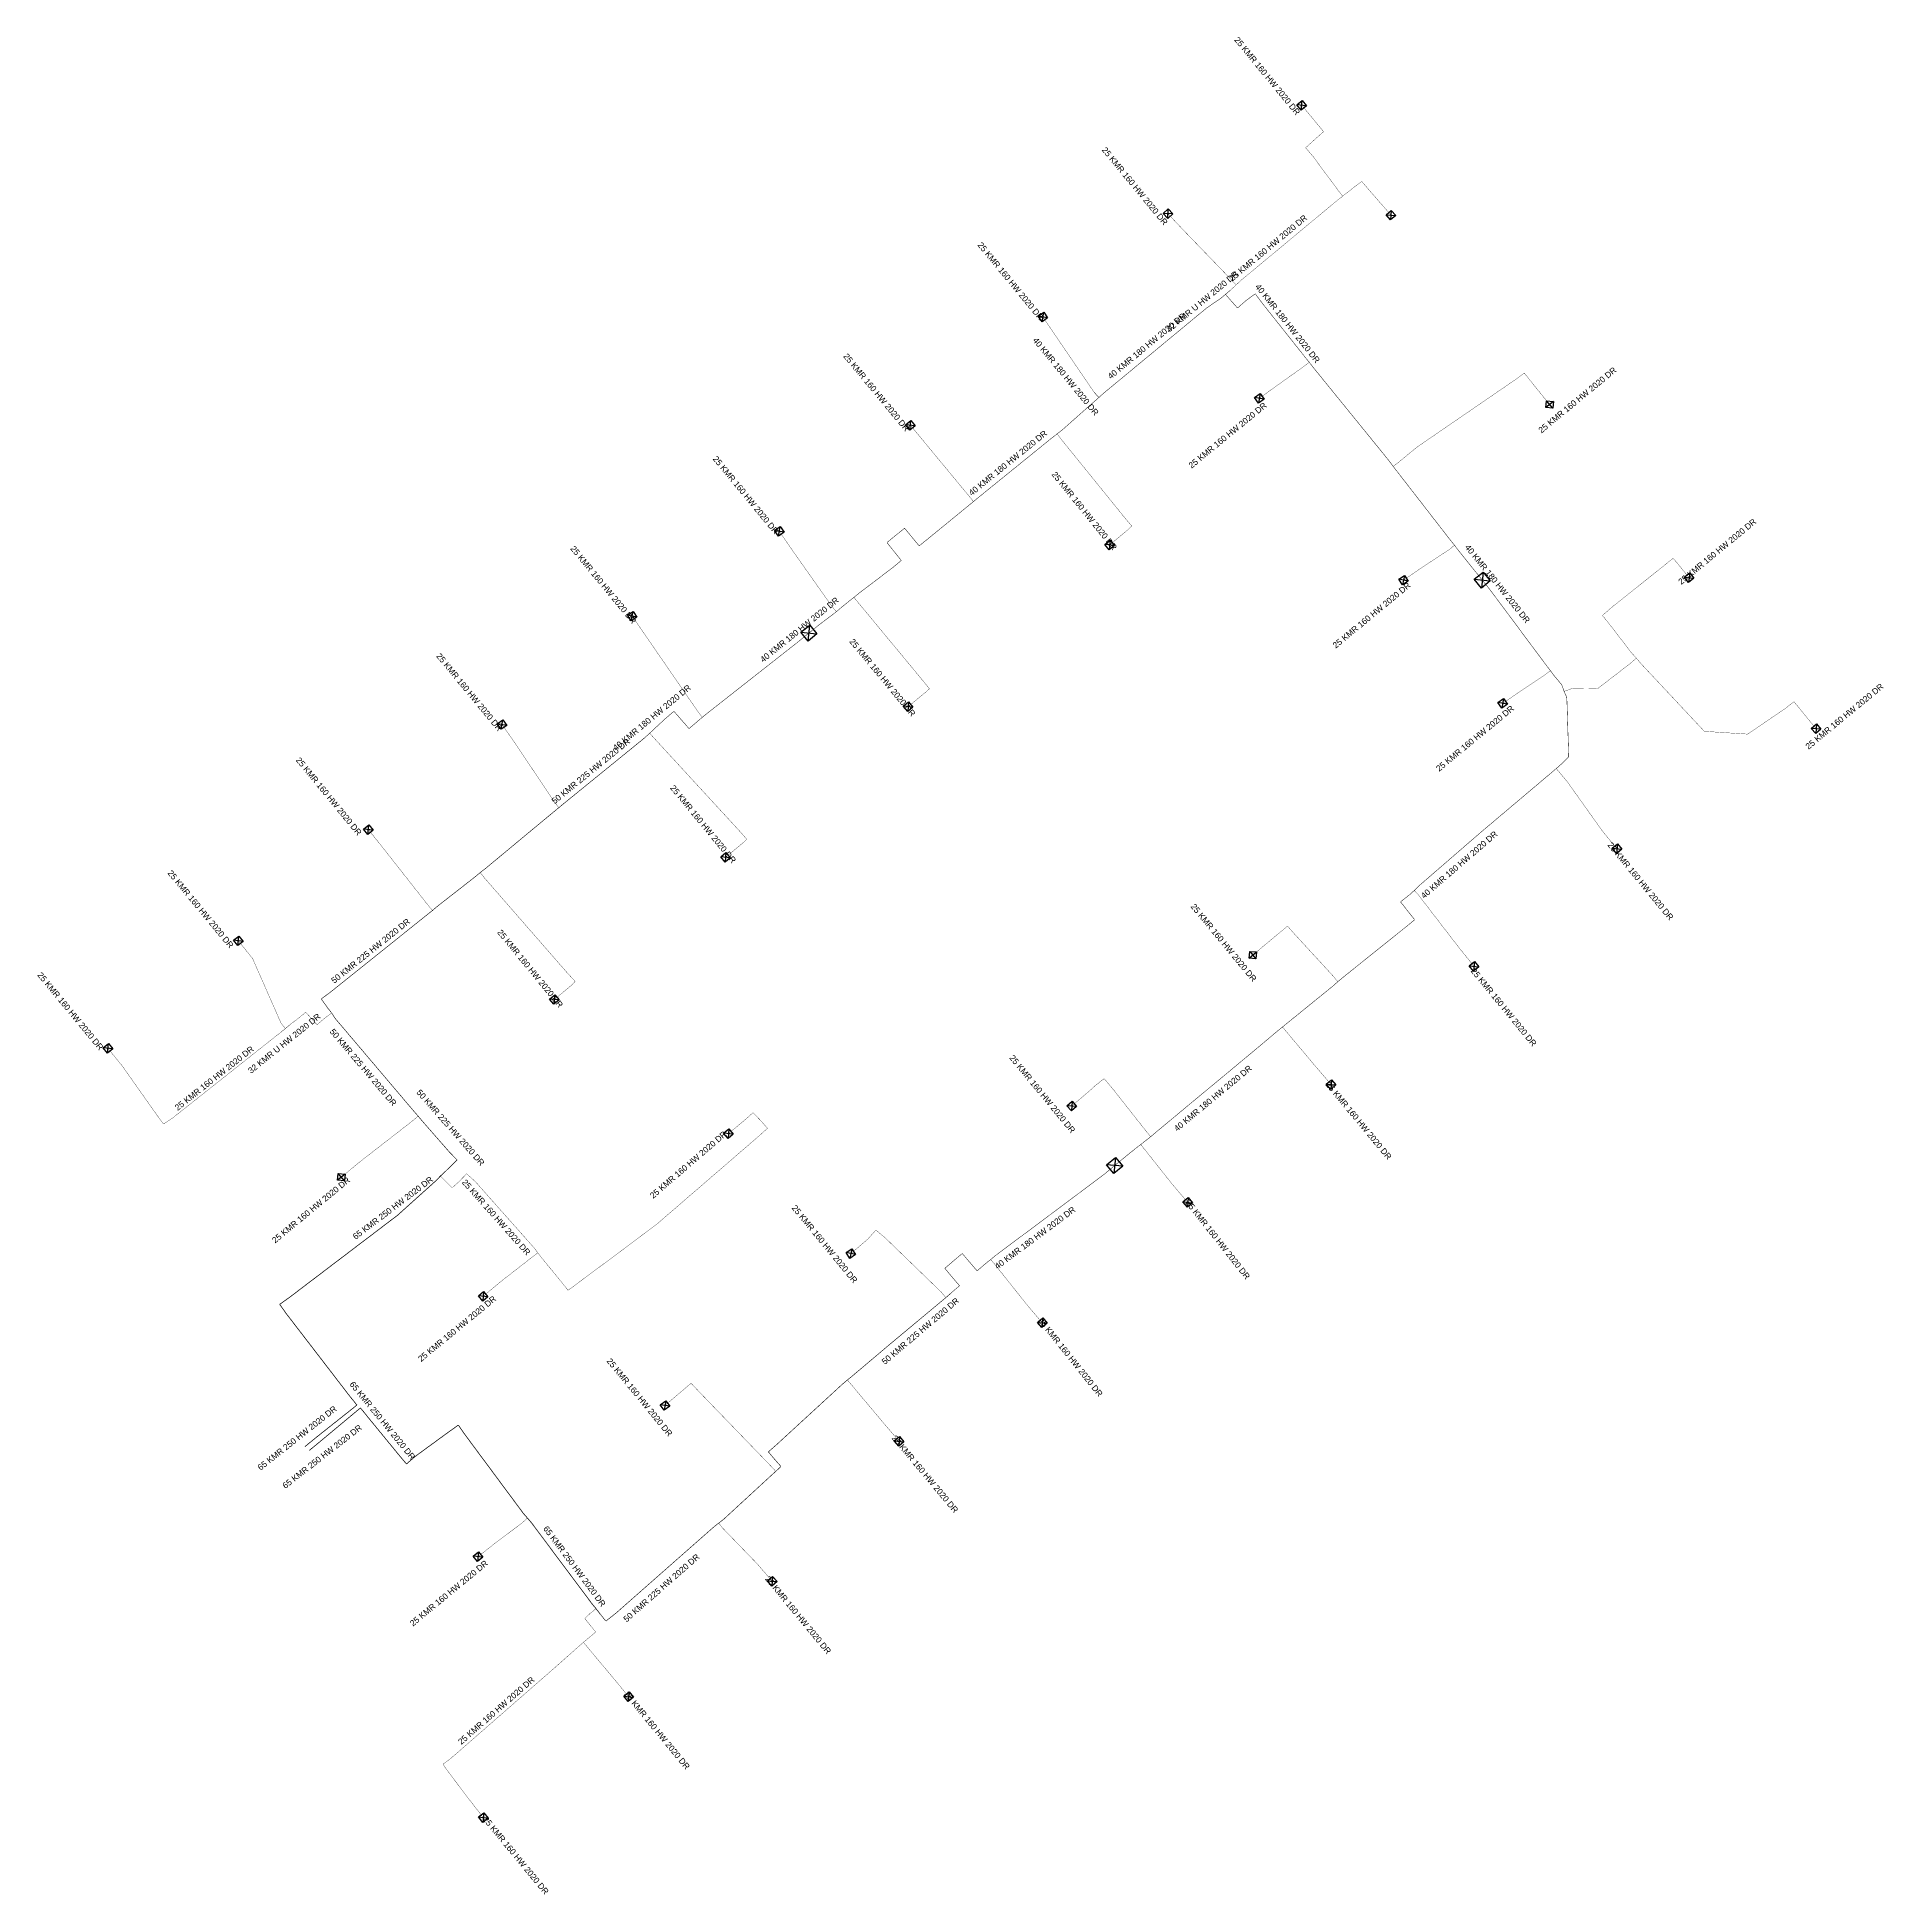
# Model space of a CAD drawing. Header units: metres. Extents: x 585854 to 590015, y 5316219 to 5318761.
# Drawn here: x 587972.7 to 588134.8, y 5317995.9 to 5318158.9 of the extents above; entities that cross this region are included whole.
import ezdxf
from ezdxf.enums import TextEntityAlignment as Align

# ---------------------------------------------------------------- set-up
doc = ezdxf.new("R2010")
doc.units = ezdxf.units.M
doc.header["$MEASUREMENT"] = 0
doc.layers.get('0').update_dxf_attribs({"color": 250, "linetype": 'CONTINUOUS'})
doc.styles.add('ARIAL NARROW', font='ARIAL.TTF', dxfattribs={"height": 3.3})

# ---------------------------------------------------------------- blocks, each defined once
blk = doc.blocks.new('FEW_GEBEINF-WOHN')
at = {"color": 0}
for p, q in [((-0.5, -0.5), (0.5, 0.5)), ((-0.5, 0.5), (0.5, -0.5))]:
    blk.add_line(p, q, dxfattribs=at)
blk.add_lwpolyline([(-0.5, 0.5), (0.5, 0.5), (0.5, -0.5), (-0.5, -0.5)], close=True, dxfattribs=at)
blk = doc.blocks.new('FWM_ANBOHRSCHIEBER')
at = {"color": 0}
for p, q in [((-0.5, -0.5), (0.5, 0.5)), ((-0.5, 0.5), (0.5, -0.5))]:
    blk.add_line(p, q, dxfattribs=at)
blk.add_lwpolyline([(-0.5, 0.5), (0.5, 0.5), (0.5, -0.5), (-0.5, -0.5)], close=True, dxfattribs=at)

msp = doc.modelspace()

# ---------------------------------------------------------------- linework, layer by layer
at = {"layer": 'Fernwärme.Fernwärmeleitungen in Betrieb.Heizwasser-Doppelrohrleitung', "color": 1, "true_color": 0xff0000}
for points, const_width in [([(588085.64, 5318150.62), (588084.99, 5318151.4), (588083.72, 5318152.94)], 0.025), ([(588084.06, 5318149.21), (588084.85, 5318149.92), (588085.64, 5318150.62)], 0.025), ([(588087.31, 5318144.96), (588086.94, 5318145.43), (588084.72, 5318148.43), (588084.06, 5318149.21)], 0.025), ([(588087.31, 5318144.96), (588087.78, 5318145.33), (588088.39, 5318145.8), (588088.98, 5318146.25)], 0.025), ([(588088.98, 5318146.25), (588089.67, 5318145.45), (588090.24, 5318144.8), (588091.55, 5318143.29)], 0.025), ([(588077.96, 5318137.17), (588078.4, 5318137.58), (588086.84, 5318144.59), (588087.31, 5318144.96)], 0.025), ([(588077.96, 5318137.17), (588077.55, 5318137.61), (588073.35, 5318141.96), (588071.98, 5318143.41)], 0.025), ([(588077.5, 5318136.75), (588077.52, 5318136.76), (588077.96, 5318137.17)], 0.025), ([(588065.91, 5318127.29), (588066.31, 5318127.65), (588075.39, 5318135.16), (588076.61, 5318135.99), (588077.03, 5318136.34)], 0.04), ([(588077.47, 5318136.71), (588077.45, 5318136.7), (588077.03, 5318136.34)], 0.04), ([(588077.03, 5318136.34), (588077.41, 5318135.9), (588078.08, 5318135.14)], 0.04), ([(588077.5, 5318136.75), (588077.48, 5318136.73), (588077.47, 5318136.71)], 0.032), ([(588078.08, 5318135.14), (588078.83, 5318135.8), (588079.64, 5318136.39)], 0.04), ([(588079.64, 5318136.39), (588080.24, 5318135.58), (588084.03, 5318130.81), (588084.38, 5318130.38)], 0.04), ([(588065.5, 5318127.74), (588065.49, 5318127.76), (588062.12, 5318132.7), (588061, 5318134.35)], 0.025), ([(588084.38, 5318130.38), (588083.91, 5318130.02), (588081.62, 5318128.39), (588079.99, 5318127.22)], 0.025), ([(588084.38, 5318130.38), (588084.71, 5318129.95), (588091.42, 5318121.69), (588091.75, 5318121.24)], 0.04), ([(588091.75, 5318121.24), (588092.21, 5318121.6), (588093.84, 5318122.94), (588102.43, 5318128.83), (588103.25, 5318129.44)], 0.025), ([(588103.25, 5318129.44), (588103.91, 5318128.61), (588104.22, 5318128.22), (588105.48, 5318126.67)], 0.025), ([(588065.91, 5318127.29), (588065.52, 5318127.72), (588065.5, 5318127.74)], 0.04), ([(588062.25, 5318124.1), (588062.68, 5318124.43), (588065.49, 5318126.92), (588065.91, 5318127.29)], 0.04), ([(588054.91, 5318118.16), (588054.54, 5318118.61), (588050.65, 5318123.31), (588049.37, 5318124.85)], 0.025), ([(588054.91, 5318118.16), (588055.33, 5318118.51), (588061.81, 5318123.76), (588062.25, 5318124.1)], 0.04), ([(588062.25, 5318124.1), (588062.6, 5318123.63), (588068.14, 5318116.79), (588068.8, 5318116.01)], 0.025), ([(588091.75, 5318121.24), (588092.08, 5318120.81), (588096.79, 5318114.74), (588097.13, 5318114.32)], 0.04), ([(588050.14, 5318114.27), (588050.92, 5318114.9), (588054.48, 5318117.81), (588054.91, 5318118.16)], 0.04), ([(588068.8, 5318116.01), (588068.4, 5318115.63), (588066.86, 5318114.35)], 0.025), ([(588042.87, 5318108.49), (588042.49, 5318108.95), (588039, 5318113.89), (588037.87, 5318115.54)], 0.025), ([(588047.31, 5318114.56), (588048.08, 5318115.19), (588048.86, 5318115.82)], 0.04), ([(588048.57, 5318112.99), (588047.94, 5318113.77), (588047.31, 5318114.56)], 0.04), ([(588048.86, 5318115.82), (588049.5, 5318115.04), (588050.14, 5318114.27)], 0.04), ([(588097.13, 5318114.32), (588096.67, 5318113.95), (588094.3, 5318112.39), (588092.65, 5318111.26)], 0.025), ([(588097.13, 5318114.32), (588097.47, 5318113.87), (588098.77, 5318112.25), (588099.56, 5318111.27), (588100.31, 5318110.34), (588100.34, 5318110.29), (588105.22, 5318103.74), (588105.55, 5318103.31)], 0.04), ([(588044.41, 5318109.75), (588044.84, 5318110.1), (588047.8, 5318112.35), (588048.57, 5318112.99)], 0.04), ([(588110.11, 5318108.16), (588110.91, 5318108.86), (588115.52, 5318112.54), (588116.31, 5318113.18)], 0.025), ([(588116.31, 5318113.18), (588116.46, 5318113.03), (588116.52, 5318112.95), (588117.72, 5318111.47)], 0.025), ([(588042.87, 5318108.49), (588043.28, 5318108.84), (588043.98, 5318109.41), (588044.41, 5318109.75)], 0.04), ([(588044.41, 5318109.75), (588044.78, 5318109.3), (588050.4, 5318102.52), (588051.04, 5318101.73)], 0.025), ([(588031.11, 5318099.23), (588030.75, 5318099.68), (588026.08, 5318106.46), (588024.95, 5318108.1)], 0.025), ([(588031.11, 5318099.23), (588031.54, 5318099.58), (588039.48, 5318105.82), (588040.46, 5318106.62), (588041.43, 5318107.4), (588042.42, 5318108.15), (588042.87, 5318108.49)], 0.04), ([(588113.09, 5318104.42), (588112.68, 5318104.86), (588110.75, 5318107.37), (588110.11, 5318108.16)], 0.025), ([(588105.55, 5318103.31), (588105.08, 5318102.96), (588103.01, 5318101.58), (588101.36, 5318100.45)], 0.025), ([(588105.55, 5318103.31), (588105.88, 5318102.87), (588106.52, 5318102.1), (588106.57, 5318102.01), (588106.75, 5318101.5)], 0.04), ([(588106.75, 5318101.5), (588107.32, 5318101.71), (588107.5, 5318101.75), (588109.51, 5318101.73), (588109.73, 5318101.77), (588112.63, 5318104.01), (588113.09, 5318104.42)], 0.025), ([(588113.09, 5318104.42), (588113.47, 5318103.96), (588119.03, 5318098.02), (588119.1, 5318097.99), (588122.85, 5318097.75), (588122.89, 5318097.77), (588126.12, 5318099.97), (588126.92, 5318100.59)], 0.025), ([(588051.04, 5318101.73), (588050.71, 5318101.43), (588049.17, 5318100.16)], 0.025), ([(588106.75, 5318101.5), (588106.97, 5318100.99), (588106.99, 5318100.83), (588107.15, 5318095.83), (588107.14, 5318095.74), (588106.47, 5318095.09), (588106.06, 5318094.73)], 0.04), ([(588026.49, 5318097.83), (588026.88, 5318098.2), (588027.85, 5318099.1), (588028.61, 5318099.75)], 0.04), ([(588028.61, 5318099.75), (588029.28, 5318098.99), (588029.94, 5318098.23)], 0.04), ([(588126.92, 5318100.59), (588127.6, 5318099.77), (588128.86, 5318098.22)], 0.025), ([(588018.51, 5318091.29), (588018.14, 5318091.77), (588014.67, 5318096.95), (588013.53, 5318098.59)], 0.025), ([(588029.94, 5318098.23), (588030.7, 5318098.88), (588031.11, 5318099.23)], 0.04), ([(588018.51, 5318091.29), (588018.94, 5318091.65), (588026.04, 5318097.42), (588026.06, 5318097.44)], 0.05), ([(588026.06, 5318097.44), (588026.07, 5318097.45), (588026.49, 5318097.83)], 0.04), ([(588026.49, 5318097.83), (588026.87, 5318097.4), (588034.34, 5318089.28), (588035.01, 5318088.52)], 0.025), ([(588106.06, 5318094.73), (588105.64, 5318094.37), (588099.35, 5318089.06), (588093.98, 5318084.41), (588093.6, 5318084.03)], 0.04), ([(588106.06, 5318094.73), (588107.02, 5318093.58), (588110.11, 5318089.24), (588111.38, 5318087.69)], 0.025), ([(588011.61, 5318085.6), (588012.04, 5318085.93), (588018.09, 5318090.95), (588018.51, 5318091.29)], 0.05), ([(588007.42, 5318082.27), (588007.03, 5318082.74), (588003.05, 5318087.8), (588001.8, 5318089.36)], 0.025), ([(588035.01, 5318088.52), (588034.68, 5318088.21), (588033.14, 5318086.93)], 0.025), ([(588007.42, 5318082.27), (588007.84, 5318082.63), (588011.18, 5318085.24), (588011.61, 5318085.6)], 0.05), ([(588011.61, 5318085.6), (588011.99, 5318085.12), (588019.24, 5318076.81), (588019.94, 5318076.06)], 0.025), ([(588093.6, 5318084.03), (588093.19, 5318083.66), (588092.39, 5318083.03)], 0.04), ([(588093.6, 5318084.03), (588093.99, 5318083.61), (588094.51, 5318082.92), (588097.59, 5318078.92), (588098.85, 5318077.37)], 0.025), ([(587997.66, 5318074.51), (587998.46, 5318075.1), (588006.99, 5318081.93), (588007.42, 5318082.27)], 0.05), ([(588092.39, 5318083.03), (588093.01, 5318082.24), (588093.63, 5318081.46)], 0.04), ([(588082.47, 5318080.9), (588081.69, 5318080.25), (588080.96, 5318079.65), (588079.43, 5318078.36)], 0.025), ([(588086.88, 5318076.02), (588086.52, 5318076.47), (588083.18, 5318080.1), (588082.47, 5318080.9)], 0.025), ([(588093.63, 5318081.46), (588092.85, 5318080.82), (588087.31, 5318076.38), (588086.88, 5318076.02)], 0.04), ([(587994.51, 5318071.91), (587994.13, 5318072.38), (587991.63, 5318078.06), (587990.38, 5318079.61)], 0.025), ([(588019.94, 5318076.06), (588019.66, 5318075.74), (588018.12, 5318074.46)], 0.025), ([(588086.88, 5318076.02), (588086.48, 5318075.66), (588082.46, 5318072.4), (588082.03, 5318072.05)], 0.04), ([(587998.57, 5318073.28), (587998.23, 5318073.71), (587997.66, 5318074.51)], 0.05), ([(587994.99, 5318072.31), (587994.97, 5318072.3), (587994.51, 5318071.91)], 0.032), ([(587996.29, 5318073.34), (587995.51, 5318072.7), (587995.01, 5318072.33), (587994.99, 5318072.31)], 0.025), ([(587997.29, 5318072.25), (587996.94, 5318072.64), (587996.29, 5318073.34)], 0.025), ([(587998.57, 5318073.28), (587998.07, 5318072.91), (587997.29, 5318072.25)], 0.025), ([(588006.16, 5318064.23), (588005.8, 5318064.64), (587998.87, 5318072.81), (587998.57, 5318073.28)], 0.05), ([(588082.03, 5318072.05), (588081.61, 5318071.71), (588079.41, 5318069.86), (588070.88, 5318062.78), (588070.46, 5318062.42)], 0.04), ([(588082.03, 5318072.05), (588082.4, 5318071.6), (588084.99, 5318068.52), (588086.29, 5318067)], 0.025), ([(587994.03, 5318071.52), (587994.01, 5318071.51), (587984.66, 5318064.1), (587983.82, 5318063.53)], 0.025), ([(587994.51, 5318071.91), (587994.05, 5318071.54), (587994.03, 5318071.52)], 0.032), ([(587983.82, 5318063.53), (587983.19, 5318064.38), (587980.19, 5318068.63), (587978.93, 5318070.18)], 0.025), ([(588066.37, 5318067.52), (588065.57, 5318066.88), (588065.05, 5318066.41), (588063.53, 5318065.11)], 0.025), ([(588070.46, 5318062.42), (588070.08, 5318062.88), (588067.06, 5318066.71), (588066.37, 5318067.52)], 0.025), ([(588006.16, 5318064.23), (588005.7, 5318063.83), (588000.96, 5318060.15), (587999.42, 5318058.87)], 0.025), ([(588009.58, 5318060.38), (588008.9, 5318061.08), (588006.51, 5318063.81), (588006.16, 5318064.23)], 0.05), ([(588035.56, 5318064.53), (588034.93, 5318063.97), (588033.4, 5318062.69)], 0.025), ([(588036.82, 5318063.16), (588036.29, 5318063.77), (588035.56, 5318064.53)], 0.025), ([(588019.32, 5318048.94), (588020.14, 5318049.54), (588027.06, 5318054.7), (588036.04, 5318062.45), (588036.82, 5318063.16)], 0.025), ([(588070.46, 5318062.42), (588070.03, 5318062.08), (588069.59, 5318061.74)], 0.04), ([(588069.59, 5318061.74), (588069.16, 5318061.41), (588068.15, 5318060.59), (588067.3, 5318059.89), (588066.37, 5318059.11), (588056.85, 5318052), (588056.42, 5318051.65)], 0.04), ([(588069.59, 5318061.74), (588069.95, 5318061.28), (588072.41, 5318058.18), (588073.71, 5318056.66)], 0.025), ([(587994.01, 5318047.71), (587994.83, 5318048.29), (588004.36, 5318055.53), (588007.75, 5318058.58), (588008.12, 5318058.97)], 0.065), ([(588008.12, 5318058.97), (588008.53, 5318059.35), (588008.56, 5318059.38)], 0.065), ([(588008.12, 5318058.97), (588008.59, 5318058.5), (588009.15, 5318057.94)], 0.025), ([(588008.56, 5318059.38), (588008.59, 5318059.41), (588008.87, 5318059.67), (588009.58, 5318060.38)], 0.05), ([(588009.15, 5318057.94), (588009.71, 5318058.44), (588010.42, 5318059.17)], 0.025), ([(588010.42, 5318059.17), (588011.2, 5318058.46), (588016.3, 5318052.71), (588016.68, 5318052.23)], 0.025), ([(588046.34, 5318054.23), (588045.66, 5318053.46), (588044.14, 5318052.16)], 0.025), ([(588052.48, 5318048.3), (588052.09, 5318048.77), (588047.15, 5318053.55), (588046.34, 5318054.23)], 0.025), ([(588016.68, 5318052.23), (588016.19, 5318051.87), (588013.41, 5318049.7), (588011.87, 5318048.42)], 0.025), ([(588016.68, 5318052.23), (588017.03, 5318051.76), (588018.66, 5318049.77), (588019.32, 5318048.94)], 0.025), ([(588053.92, 5318052.17), (588053.15, 5318051.52), (588052.39, 5318050.87)], 0.04), ([(588052.39, 5318050.87), (588053.03, 5318050.1), (588053.68, 5318049.34)], 0.04), ([(588055.22, 5318050.65), (588054.57, 5318051.41), (588053.92, 5318052.17)], 0.04), ([(588056.42, 5318051.65), (588055.99, 5318051.3), (588055.22, 5318050.65)], 0.04), ([(588056.42, 5318051.65), (588056.79, 5318051.2), (588059.65, 5318047.61), (588060.95, 5318046.09)], 0.025), ([(588053.68, 5318049.34), (588052.91, 5318048.68), (588052.91, 5318048.67)], 0.04), ([(588000.79, 5318038.87), (588000.16, 5318039.65), (587994.59, 5318046.89), (587994.01, 5318047.71)], 0.065), ([(588052.48, 5318048.3), (588052.06, 5318047.95), (588047.55, 5318044.19), (588044.27, 5318041.42), (588043.84, 5318041.07)], 0.05), ([(588052.91, 5318048.67), (588052.48, 5318048.3)], 0.05), ([(588043.84, 5318041.07), (588043.42, 5318040.72), (588037.65, 5318035.42), (588036.9, 5318034.76)], 0.05), ([(588043.84, 5318041.07), (588044.23, 5318040.61), (588047.08, 5318037.21), (588048.38, 5318035.69)], 0.025), ([(588030.12, 5318040.79), (588029.35, 5318040.13), (588027.83, 5318038.83)], 0.025), ([(588037.55, 5318033.05), (588037.15, 5318033.49), (588030.84, 5318040.02), (588030.12, 5318040.79)], 0.025), ([(587996.22, 5318035.22), (587997.3, 5318036.1), (588000, 5318038.24), (588000.79, 5318038.87)], 0.065), ([(588001.1, 5318038.62), (588000.33, 5318037.98), (587997.68, 5318035.77), (587996.6, 5318034.88)], 0.065), ([(588005.14, 5318033.7), (588004.49, 5318034.47), (588001.73, 5318037.84), (588001.1, 5318038.62)], 0.065), ([(588009.69, 5318037.11), (588008.87, 5318036.53), (588005.9, 5318034.36), (588005.14, 5318033.7)], 0.065), ([(588015.76, 5318028.95), (588015.4, 5318029.36), (588010.26, 5318036.29), (588009.69, 5318037.11)], 0.065), ([(588036.9, 5318034.76), (588037.54, 5318034.01), (588038.01, 5318033.48)], 0.05), ([(588037.55, 5318033.05), (588037.14, 5318032.68), (588032.98, 5318028.85), (588032.55, 5318028.52)], 0.05), ([(588038.01, 5318033.48), (588037.55, 5318033.05)], 0.05), ([(588015.76, 5318028.95), (588015.27, 5318028.52), (588012.97, 5318026.79), (588011.41, 5318025.56)], 0.025), ([(588021.78, 5318021), (588021.43, 5318021.42), (588016.12, 5318028.53), (588015.76, 5318028.95)], 0.065), ([(588032.55, 5318028.52), (588032.12, 5318028.18), (588023.55, 5318020.63), (588022.64, 5318019.91)], 0.05), ([(588032.55, 5318028.52), (588032.92, 5318028.04), (588035.94, 5318024.92), (588037.24, 5318023.41)], 0.025), ([(588021.78, 5318021), (588021.26, 5318020.59), (588020.79, 5318020.14)], 0.025), ([(588020.79, 5318020.14), (588021.35, 5318019.44), (588021.75, 5318018.96)], 0.025), ([(588022.14, 5318020.53), (588022.12, 5318020.56), (588021.78, 5318021)], 0.065), ([(588022.64, 5318019.91), (588022.17, 5318020.5), (588022.14, 5318020.53)], 0.05), ([(588021.75, 5318018.96), (588021.13, 5318018.43), (588020.67, 5318018.05)], 0.025), ([(588020.67, 5318018.05), (588020.22, 5318017.66), (588018.07, 5318015.75), (588009.18, 5318007.99), (588008.34, 5318007.34)], 0.025), ([(588020.67, 5318018.05), (588021.06, 5318017.58), (588023.38, 5318014.81), (588024.65, 5318013.27)], 0.025), ([(588008.34, 5318007.34), (588008.94, 5318006.52), (588010.65, 5318004.25), (588011.88, 5318002.67)], 0.025)]:
    msp.add_lwpolyline(points, dxfattribs=dict(at, const_width=const_width))

# ---------------------------------------------------------------- block references
at = {"layer": 'Fernwärme.Gebäudeeinführungen in Betrieb.Wohngebäude', "color": 0, "xscale": 0.6, "yscale": 0.6}
for p, rotation in [((588083.72, 5318152.94), -230.531911749), ((588071.98, 5318143.41), -226.741330062), ((588091.55, 5318143.29), -49.053530556000005), ((588061, 5318134.35), -235.700308683), ((588079.99, 5318127.22), -144.17711654400003), ((588105.48, 5318126.67), -185.550886242), ((588049.37, 5318124.85), -230.44031833500003), ((588037.87, 5318115.54), -235.41484995899998), ((588066.86, 5318114.35), -140.374117944), ((588092.65, 5318111.26), -145.543241439), ((588117.72, 5318111.47), -51.519801806999986), ((588024.95, 5318108.1), -235.355634576), ((588049.17, 5318100.16), -140.249664792), ((588101.36, 5318100.45), -145.56328388999998), ((588013.53, 5318098.59), -235.431237879), ((588128.86, 5318098.22), -138.995096283), ((588001.8, 5318089.36), -231.04523471400003), ((588033.14, 5318086.93), -140.350437288), ((588111.38, 5318087.69), -50.73928174800001), ((587990.38, 5318079.61), -231.15578053500002), ((588079.43, 5318078.36), -5.013113894999998), ((588098.85, 5318077.37), -50.77082887199999), ((588018.12, 5318074.46), -140.344720614), ((587978.93, 5318070.18), -230.93837859599998), ((588086.29, 5318067), -49.36816862100001), ((588063.53, 5318065.11), -139.547000043), ((588033.4, 5318062.69), -140.255563653), ((587999.42, 5318058.87), -185.73911648100002), ((588073.71, 5318056.66), -49.453726706999994), ((588044.14, 5318052.16), -146.852140014), ((588011.87, 5318048.42), -140.322949137), ((588060.95, 5318046.09), -49.41282168000001), ((588027.83, 5318038.83), -143.734240647), ((588048.38, 5318035.69), -49.474772441999995), ((588011.41, 5318025.56), -141.63046478100003), ((588037.24, 5318023.41), -49.387116411), ((588024.65, 5318013.27), -50.357090717999995), ((588011.88, 5318002.67), -52.182686925)]:
    msp.add_blockref('FEW_GEBEINF-WOHN', p, dxfattribs=dict(at, rotation=rotation))
at = {"layer": 'Fernwärme.Schieber in Betrieb.Anbohrschieber', "color": 0}
for p, rotation in [((588099.56, 5318111.27), -51.22081493100001), ((588040.46, 5318106.62), 39.081223359), ((588067.3, 5318059.89), -139.99185300599999)]:
    msp.add_blockref('FWM_ANBOHRSCHIEBER', p, dxfattribs=dict(at, rotation=rotation))

# ---------------------------------------------------------------- texts
at = {"layer": 'Fernwärme.Fernwärmeleitungen in Betrieb - Beschriftungen.Beschriftung AGFW', "color": 242, "true_color": 0xcc0033, "style": 'Arial Narrow'}
for s, rotation, p in [('25 KMR 160 HW 2020 DR ', 309.4101, (588080.96, 5318155.59)), ('25 KMR 160 HW 2020 DR ', 309.4749, (588069.34, 5318145.93)), ('25 KMR 160 HW 2020 DR ', 309.483, (588058.43, 5318137.59)), ('32 KMR U HW 2020 DR ', 39.6324, (588074.9, 5318135.99)), ('40 KMR 180 HW 2020 DR ', 309.483, (588063.28, 5318129.22)), ('25 KMR 160 HW 2020 DR ', -50.3883, (588046.66, 5318127.83)), ('25 KMR 160 HW 2020 DR ', 39.4101, (588077.12, 5318124.24)), ('25 KMR 160 HW 2020 DR ', 309.4389, (588035.19, 5318118.82)), ('25 KMR 160 HW 2020 DR ', 309.5271, (588022.69, 5318110.95)), ('25 KMR 160 HW 2020 DR ', 39.5802, (588089.76, 5318108.45)), ('25 KMR 160 HW 2020 DR ', 309.5271, (588010.92, 5318101.52)), ('25 KMR 160 HW 2020 DR ', 39.573, (588098.83, 5318097.64)), ('25 KMR 160 HW 2020 DR ', 309.366, (587998.59, 5318092.38)), ('40 KMR 180 HW 2020 DR ', 40.8591, (588097.44, 5318086.55)), ('25 KMR 160 HW 2020 DR ', 309.5712, (587987.34, 5318082.48)), ('25 KMR 160 HW 2020 DR ', 309.4749, (588077.14, 5318079.54)), ('25 KMR 160 HW 2020 DR ', 309.5631, (587975.91, 5318073.53)), ('25 KMR 160 HW 2020 DR ', 38.3661, (587988.18, 5318067.82)), ('50 KMR 225 HW 2020 DR ', -49.7277, (588001.61, 5318068.6)), ('25 KMR 160 HW 2020 DR ', 309.4263, (588061.22, 5318066.26)), ('40 KMR 180 HW 2020 DR ', 39.6774, (588075.83, 5318066.06)), ('50 KMR 225 HW 2020 DR ', -48.726, (588009.27, 5318063.32)), ('25 KMR 160 HW 2020 DR ', 39.5271, (587996.67, 5318056.25)), ('25 KMR 160 HW 2020 DR ', 309.3732, (588042.11, 5318053.09)), ('40 KMR 180 HW 2020 DR ', 36.7497, (588060.23, 5318053.82)), ('25 KMR 160 HW 2020 DR ', 39.4596, (588009.49, 5318045.84)), ('50 KMR 225 HW 2020 DR ', 40.2138, (588050.15, 5318045.63)), ('25 KMR 160 HW 2020 DR ', 309.3111, (588025.87, 5318039.64)), ('65 KMR 250 HW 2020 DR ', -50.7528, (588003.3, 5318037.6)), ('65 KMR 250 HW 2020 DR ', 37.9539, (587997.65, 5318034.62)), ('65 KMR 250 HW 2020 DR ', -53.2755, (588020.16, 5318024.8)), ('25 KMR 160 HW 2020 DR ', 39.5226, (588008.77, 5318022.63)), ('50 KMR 225 HW 2020 DR ', 41.3604, (588027.42, 5318023.09)), ('25 KMR 160 HW 2020 DR ', 41.103, (588012.92, 5318012.32))]:
    msp.add_text(s, height=0.525, rotation=rotation, dxfattribs=at).set_placement(p, align=Align.TOP_CENTER)
for s, rotation, p in [('25 KMR 160 HW 2020 DR ', 39.7161, (588081.12, 5318140.16)), ('40 KMR 180 HW 2020 DR ', -51.5214, (588082.21, 5318133.45)), ('40 KMR 180 HW 2020 DR ', 39.6324, (588070.45, 5318131.55)), ('25 KMR 160 HW 2020 DR ', 39.5415, (588108.26, 5318126.81)), ('40 KMR 180 HW 2020 DR ', 39.0438, (588058.27, 5318121.28)), ('25 KMR 160 HW 2020 DR ', -51.0192, (588064.38, 5318117)), ('25 KMR 160 HW 2020 DR ', 39.4902, (588120.53, 5318113.51)), ('40 KMR 180 HW 2020 DR ', -51.2217, (588100.64, 5318110.6)), ('40 KMR 180 HW 2020 DR ', 38.862, (588039.97, 5318106.65)), ('25 KMR 160 HW 2020 DR ', -50.3352, (588046.66, 5318102.37)), ('40 KMR 180 HW 2020 DR ', 39.5406, (588027.02, 5318098.94)), ('25 KMR 160 HW 2020 DR ', 39.474, (588131.7, 5318099.05)), ('50 KMR 225 HW 2020 DR ', 39.114, (588021.66, 5318094.24)), ('25 KMR 160 HW 2020 DR ', 309.4902, (588030.92, 5318089.51)), ('25 KMR 160 HW 2020 DR ', 309.4875, (588113.2, 5318084.5)), ('50 KMR 225 HW 2020 DR ', 38.6865, (588002.33, 5318078.46)), ('25 KMR 160 HW 2020 DR ', 309.3804, (588015.74, 5318076.83)), ('25 KMR 160 HW 2020 DR ', 309.3318, (588101.19, 5318073.44)), ('32 KMR U HW 2020 DR ', 38.7675, (587994.75, 5318070.34)), ('25 KMR 160 HW 2020 DR ', 309.6081, (588088.46, 5318063.48)), ('25 KMR 160 HW 2020 DR ', 40.779, (588030.22, 5318059.71)), ('65 KMR 250 HW 2020 DR ', 37.2213, (588004.27, 5318055.9)), ('25 KMR 160 HW 2020 DR ', -48.375, (588012.77, 5318054.99)), ('25 KMR 160 HW 2020 DR ', -51.6906, (588076.09, 5318053.04)), ('25 KMR 160 HW 2020 DR ', -51.4404, (588063.15, 5318042.73)), ('65 KMR 250 HW 2020 DR ', 38.3778, (587995.88, 5318035.71)), ('25 KMR 160 HW 2020 DR ', -50.0895, (588050.4, 5318032.47)), ('25 KMR 160 HW 2020 DR ', 309.5451, (588039.26, 5318020.1)), ('25 KMR 160 HW 2020 DR ', 309.4101, (588026.87, 5318009.97)), ('25 KMR 160 HW 2020 DR ', 309.5298, (588014.48, 5317999))]:
    msp.add_text(s, height=0.525, rotation=rotation, dxfattribs=at).set_placement(p, align=Align.BOTTOM_CENTER)

doc.saveas('drawing.dxf')
